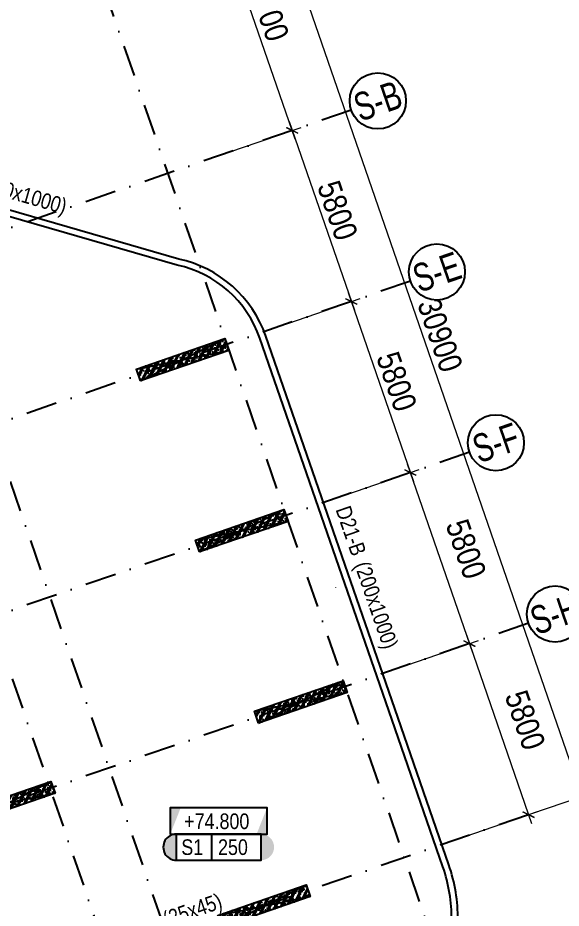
# Model space of a CAD drawing. Header units: millimetres. Extents: x -146681 to 1327256, y -72704 to 46237.
# Drawn here: x 287622 to 305032, y -9413 to 19124 of the extents above; entities that cross this region are included whole.
import ezdxf
from ezdxf.enums import TextEntityAlignment as Align

# ---------------------------------------------------------------- set-up
doc = ezdxf.new("R2010")
doc.units = ezdxf.units.MM
doc.header["$MEASUREMENT"] = 0
doc.linetypes.add('DASHDOT', pattern=[1, 0.5, -0.25, 0, -0.25])
for name, color, linetype in [('ccu11-Manh', 8, 'Continuous'), ('ccu12-Chidan', 9, 'Continuous'), ('ccu12-Text', 31, 'Continuous'), ('KT-Luoi truc South Tower', 8, 'DASHDOT'), ('ST_MBDV Cot vach 220805$0$AUDIT_I_220805193045-1', 50, 'Continuous'), ('Xref_ST_MBDV Cot vach 30.7.2022|Xref_ST_MBDV Cot vach 30.7.2022|Xref_ST_MBDV Cot vach 30.7.2022|Xref_ST_MBDV Cot vach 30.7.2022|KC-Betong', 6, 'Continuous')]:
    doc.layers.add(name, color=color, linetype=linetype)
for name, color, linetype, lineweight in [('ccu12-Tencaukien', 9, 'Continuous', 15), ('KC-Tencaukien', 9, 'Continuous', 15), ('KT-Kich thuoc', 159, 'Continuous', 18)]:
    doc.layers.add(name, color=color, linetype=linetype, lineweight=lineweight)
doc.styles.add('Arial Narrow', font='ARIALN.TTF')
doc.styles.add('ST_MBDV Cot vach 220805$0$HBA-Text', font='GOTHIC.TTF')
doc.dimstyles.new('CCU_1-300', dxfattribs={"dimscale": 300, "dimtxt": 2.5, "dimasz": 1, "dimexe": 1, "dimexo": 2, "dimgap": 0.5, "dimtad": 1, "dimdec": 0, "dimdsep": 46, "dimtxsty": 'Arial Narrow', "dimblk": 'ARCHTICK', "dimcen": -1, "dimdle": 1, "dimclrd": 256, "dimclre": 256, "dimclrt": 3, "dimadec": 0, "dimazin": 2, "dimtfac": 0.1, "dimtdec": 0, "dimtix": 1, "dimtmove": 2, "dimatfit": 1, "dimfxl": 1, "dimtvp": 0.833333, "dimtolj": 1, "dimtzin": 12, "dimarcsym": 0})

# ---------------------------------------------------------------- blocks, each defined once
blk = doc.blocks.new('_ArchTick')
at = {"color": 0, "const_width": 0.15}
blk.add_lwpolyline([(-0.5, -0.5), (0.5, 0.5)], dxfattribs=at)
blk = doc.blocks.new('*D469')
at = {"layer": 'Defpoints', "color": 0, "transparency": 16777216}
for p in [(-45982, 48779), (-41521, 44184), (-44090, 43297, 0)]:
    blk.add_point(p, dxfattribs=at)
at = {"layer": 'KT-Kich thuoc', "lineweight": -2, "transparency": 16777216}
for p, q in [((-43511, 49950), (-41423, 43900)), ((-45415, 48975), (-43130, 49764)), ((-43523, 43493), (-41237, 44282))]:
    blk.add_line(p, q, dxfattribs=at)
at = {"layer": 'KT-Kich thuoc', "lineweight": -2, "transparency": 16777216, "xscale": 300, "yscale": 300, "zscale": 300}
for p, rotation in [((-43414, 49666), 109.0471074798708), ((-41521, 44184), 289.0471074798708)]:
    blk.add_blockref('_ArchTick', p, dxfattribs=dict(at, rotation=rotation))
at = {"layer": 'KT-Kich thuoc', "color": 3, "transparency": 16777216, "insert": (-41963, 47099), "char_height": 750, "attachment_point": 5, "rotation": 289.0471, "style": 'Arial Narrow'}
blk.add_mtext('\\A1;5800', dxfattribs=at)
blk = doc.blocks.new('*D470')
at = {"layer": 'Defpoints', "color": 0, "transparency": 16777216}
for p in [(-47874, 54262, 0), (-43413, 49666), (-45982, 48779)]:
    blk.add_point(p, dxfattribs=at)
at = {"layer": 'KT-Kich thuoc', "lineweight": -2, "transparency": 16777216}
for p, q in [((-45404, 55432), (-43315, 49383)), ((-47307, 54458), (-45022, 55247)), ((-45415, 48975), (-43129, 49764))]:
    blk.add_line(p, q, dxfattribs=at)
at = {"layer": 'KT-Kich thuoc', "lineweight": -2, "transparency": 16777216, "xscale": 300, "yscale": 300, "zscale": 300}
for p, rotation in [((-45306, 55149), 109.0471074798708), ((-43413, 49666), 289.0471074798708)]:
    blk.add_blockref('_ArchTick', p, dxfattribs=dict(at, rotation=rotation))
at = {"layer": 'KT-Kich thuoc', "color": 3, "transparency": 16777216, "insert": (-43856, 52582), "char_height": 750, "attachment_point": 5, "rotation": 289.0471, "style": 'Arial Narrow'}
blk.add_mtext('\\A1;5800', dxfattribs=at)
blk = doc.blocks.new('*D474')
at = {"layer": 'Defpoints', "color": 0, "transparency": 16777216}
for p in [(-44089, 43297, 0), (-39628, 38701), (-42197, 37814, 0)]:
    blk.add_point(p, dxfattribs=at)
at = {"layer": 'KT-Kich thuoc', "lineweight": -2, "transparency": 16777216}
for p, q in [((-43522, 43493), (-41237, 44282)), ((-41619, 44467), (-39530, 38418)), ((-41630, 38010), (-39344, 38799))]:
    blk.add_line(p, q, dxfattribs=at)
at = {"layer": 'KT-Kich thuoc', "lineweight": -2, "transparency": 16777216, "xscale": 300, "yscale": 300, "zscale": 300}
for p, rotation in [((-41521, 44184), 109.0471074798708), ((-39628, 38701), 289.0471074798708)]:
    blk.add_blockref('_ArchTick', p, dxfattribs=dict(at, rotation=rotation))
at = {"layer": 'KT-Kich thuoc', "color": 3, "transparency": 16777216, "insert": (-39739, 41731), "char_height": 750, "attachment_point": 5, "rotation": 289.0471, "style": 'Arial Narrow'}
blk.add_mtext('\\A1;5800', dxfattribs=at)
blk = doc.blocks.new('*D475')
at = {"layer": 'Defpoints', "color": 0, "transparency": 16777216}
for p in [(-42197, 37814, 0), (-37735, 33219), (-40305, 32332, 0)]:
    blk.add_point(p, dxfattribs=at)
at = {"layer": 'KT-Kich thuoc', "lineweight": -2, "transparency": 16777216}
for p, q in [((-39726, 38985), (-37637, 32935)), ((-41630, 38010), (-39344, 38799)), ((-39737, 32528), (-37452, 33317))]:
    blk.add_line(p, q, dxfattribs=at)
at = {"layer": 'KT-Kich thuoc', "lineweight": -2, "transparency": 16777216, "xscale": 300, "yscale": 300, "zscale": 300}
for p, rotation in [((-39628, 38701), 109.0471074798708), ((-37735, 33219), 289.0471074798708)]:
    blk.add_blockref('_ArchTick', p, dxfattribs=dict(at, rotation=rotation))
at = {"layer": 'KT-Kich thuoc', "color": 3, "transparency": 16777216, "insert": (-37846, 36248), "char_height": 750, "attachment_point": 5, "rotation": 289.0471, "style": 'Arial Narrow'}
blk.add_mtext('\\A1;5800', dxfattribs=at)
blk = doc.blocks.new('ST_MBDV Cot vach 220805$0$GRID-SYM-flat-103')
at = {"layer": 'ST_MBDV Cot vach 220805$0$AUDIT_I_220805193045-1'}
blk.add_circle((0, 0, 0), 900, dxfattribs=at)
at = {"layer": 'ST_MBDV Cot vach 220805$0$AUDIT_I_220805193045-1', "style": 'ST_MBDV Cot vach 220805$0$HBA-Text'}
blk.add_attdef('GRID', text='', height=900, rotation=19.0471, dxfattribs=at).set_placement((0, 0, 0), align=Align.MIDDLE_CENTER)
blk = doc.blocks.new('*D453')
at = {"layer": 'Defpoints', "color": 0, "transparency": 16777216}
for p in [(-48876, 62062, 0), (-36033, 33807), (-38792, 32854, 0)]:
    blk.add_point(p, dxfattribs=at)
at = {"layer": 'KT-Kich thuoc', "lineweight": -2, "transparency": 16777216}
for p, q in [((-48308, 62258), (-45834, 63113)), ((-46215, 63298), (-35935, 33523)), ((-38225, 33050), (-35749, 33904))]:
    blk.add_line(p, q, dxfattribs=at)
at = {"layer": 'KT-Kich thuoc', "lineweight": -2, "transparency": 16777216, "xscale": 300, "yscale": 300, "zscale": 300}
for p, rotation in [((-46117, 63015), 109.0471074798708), ((-36033, 33807), 289.0471074798708)]:
    blk.add_blockref('_ArchTick', p, dxfattribs=dict(at, rotation=rotation))
at = {"layer": 'KT-Kich thuoc', "color": 3, "transparency": 16777216, "insert": (-40571, 48585), "char_height": 750, "attachment_point": 5, "rotation": 289.0471, "style": 'Arial Narrow'}
blk.add_mtext('\\A1;30900', dxfattribs=at)
blk = doc.blocks.new('*D454')
at = {"layer": 'Defpoints', "color": 0, "transparency": 16777216}
for p in [(-47819, 62427), (-48876, 62062), (-47874, 54262)]:
    blk.add_point(p, dxfattribs=at)
at = {"layer": 'KT-Kich thuoc', "lineweight": -2, "transparency": 16777216}
for p, q in [((-48308, 62258), (-47535, 62525)), ((-45208, 54865), (-47916, 62711)), ((-47307, 54458), (-45022, 55247))]:
    blk.add_line(p, q, dxfattribs=at)
at = {"layer": 'KT-Kich thuoc', "lineweight": -2, "transparency": 16777216, "xscale": 300, "yscale": 300, "zscale": 300}
for p, rotation in [((-47819, 62427), 109.0471074798708), ((-45306, 55149), 289.0471074798708)]:
    blk.add_blockref('_ArchTick', p, dxfattribs=dict(at, rotation=rotation))
at = {"layer": 'KT-Kich thuoc', "color": 3, "transparency": 16777216, "insert": (-46058, 58962), "char_height": 750, "attachment_point": 5, "rotation": 289.0471, "style": 'Arial Narrow'}
blk.add_mtext('\\A1;7700', dxfattribs=at)
blk = doc.blocks.new('*U194')
at = {"layer": 'ccu12-Tencaukien', "color": 8, "ltscale": 10000}
blk.add_line((361, -155), (354, -155), dxfattribs=at)
at = {"layer": 'ccu12-Text', "color": 2, "style": 'Arial Narrow', "width": 0.8}
blk.add_attdef('SH', text='', height=300, dxfattribs=at).set_placement((276, 6), align=Align.BOTTOM_RIGHT)
at = {"layer": 'ccu12-Text', "color": 31, "style": 'Arial Narrow', "width": 0.8}
for tag, p in [('(', (508, -75)), ('KT', (633, -75)), (')', (963, -75))]:
    blk.add_attdef(tag, text='', height=250, dxfattribs=at).set_placement(p, align=Align.BOTTOM_LEFT)
blk = doc.blocks.new('*U293')
at = {"layer": 'ccu12-Tencaukien', "color": 8, "ltscale": 10000}
blk.add_line((361, -155), (354, -155), dxfattribs=at)
at = {"layer": 'ccu12-Text', "color": 2, "style": 'Arial Narrow', "width": 0.8}
blk.add_attdef('SH', text='', height=300, dxfattribs=at).set_placement((276, 6), align=Align.BOTTOM_RIGHT)
at = {"layer": 'ccu12-Text', "color": 31, "style": 'Arial Narrow', "width": 0.8}
for tag, p in [('(', (508, -75)), ('KT', (633, -75)), (')', (963, -75))]:
    blk.add_attdef(tag, text='', height=250, dxfattribs=at).set_placement(p, align=Align.BOTTOM_LEFT)
blk = doc.blocks.new('ccu11-cmb-flat-8')
at = {"layer": 'ccu12-Chidan', "color": 7}
blk.add_lwpolyline([(0, 0), (1550, 0), (1550, 419), (0, 419)], close=True, dxfattribs=at)
at = {"layer": 'ccu12-Chidan'}
for points in [[(0, 0), (166, 419), (0, 419)], [(1550, 419), (1383, 0), (1550, 0)]]:
    blk.add_solid(points, dxfattribs=at)
at = {"layer": 'ccu12-Chidan', "color": 31, "style": 'Arial Narrow', "width": 0.8}
blk.add_attdef('+100.00', text='', height=250, dxfattribs=at).set_placement((745, 206), align=Align.MIDDLE_CENTER)
blk = doc.blocks.new('ccu11-chieudaysan-flat-2')
at = {"layer": 'ccu12-Chidan'}
for points in [[(-569, 0), (-569, 419, 1)], [(788, 419), (788, 0, 1)]]:
    blk.add_hatch(color=8, dxfattribs=at).paths.add_polyline_path(points)
at = {"layer": 'ccu12-Chidan', "color": 7}
blk.add_line((0, 0), (0, 419), dxfattribs=at)
blk.add_lwpolyline([(-569, 0), (788, 0), (788, 419), (-569, 419)], close=True, dxfattribs=at)
blk.add_arc((-569, 209), 209, 90, 270.0001, dxfattribs=at)
at = {"layer": 'ccu12-Chidan', "color": 31, "style": 'Arial Narrow', "width": 0.7}
for tag, p in [('S00', (-488, 209)), ('200', (100, 209))]:
    blk.add_attdef(tag, text='', height=250, dxfattribs=at).set_placement(p, align=Align.MIDDLE_LEFT)
blk = doc.blocks.new('*U321')
h = blk.add_hatch()
h.set_pattern_fill('VATLIEU04', color=250, scale=40, style=0, pattern_type=2)
h.set_pattern_definition([(50, (-550, 3050), (286.904, -25.101), [30, -330]), (355, (-550, 3050), (-55.5, 300.877), [24, -264]), (100.451, (-526.1, 3047.9), (231.404, 275.776), [25.496, -280.457]), (46.184, (-550, 3130), (426.896, -66.208), [45, -495]), (96.636, (-514.43, 3124.5), (373.865, 389.647), [38.244, -420.685]), (351.184, (-550, 3130), (373.865, 389.65), [36, -396]), (21, (-510, 3110), (238.763, -161.048), [30, -330]), (326, (-510, 3110), (97.326, 290.06), [24, -264]), (71.451, (-490.1, 3096.58), (336.09, 129.012), [25.496, -280.457]), (37.5, (-550, 3050), (4.864, 133.1575), [0, -260.8, 0, -268, 0, -265]), (7.5, (-550, 3050), (105.228, 157.7647), [0, -152.8, 0, -254.8, 0, -101]), (327.5, (-639.2, 3050), (213.529, -9.022), [0, -100, 0, -312, 0, -414]), (317.5, (-679.2, 3050), (233.274, 40.042), [0, -130, 0, -207.2, 0, -294]), (45, (-550, 3050), (-120.208, 120.208), []), (45, (-550, 3099), (-120.208, 120.208), [])])
h.paths.add_polyline_path([(-475, -475), (-75, -475), (-75, 2525), (-475, 2525)])
at = {"color": 6, "ltscale": 0.25}
blk.add_lwpolyline([(-475, -475), (-75, -475), (-75, 2525), (-475, 2525)], close=True, dxfattribs=at)
at = {"layer": 'Defpoints', "linetype": 'ByBlock', "ltscale": 30}
for p, q in [((-75, -475), (-475, 2525)), ((-475, -475), (-75, 2525))]:
    blk.add_line(p, q, dxfattribs=at)
blk = doc.blocks.new('MBCV-T21')
at = {"layer": 'Xref_ST_MBDV Cot vach 30.7.2022|Xref_ST_MBDV Cot vach 30.7.2022|Xref_ST_MBDV Cot vach 30.7.2022|Xref_ST_MBDV Cot vach 30.7.2022|KC-Betong', "linetype": 'ByBlock', "xscale": -0.9999999999999998, "rotation": 289.0471379532163}
for p in [(-43804, 22005, 0), (-41911, 16523, 0), (-40018, 11040, 0), (-49376, 7810, 0), (-41198, 4497, 0)]:
    blk.add_blockref('*U321', p, dxfattribs=at)
blk = doc.blocks.new('mbkc-t21')
for points in [[(6200, 10700), (3064, 10700), (3074, 12373, 0.085159), (2784, 14138), (1049, 19152), (-3079, 31083, 0.260467), (-5870, 33557), (-20929, 37908, 0.435644), (-25490, 33654, 0.102481), (-25386, 32033), (-24080, 28306), (-24089, 28303)], [(6200, 10500), (2863, 10500), (2874, 12375, 0.085159), (2595, 14072), (860, 19087), (-3268, 31017, 0.260924), (-5919, 33363), (-20964, 37710, 0.435158), (-25290, 33640, 0.102973), (-25195, 32093), (-23825, 28182), (-24023, 28114)]]:
    blk.add_lwpolyline(points, format="xyb")
at = {"layer": 'ccu11-Manh'}
blk.add_blockref('MBCV-T21', (37000, 8250), dxfattribs=at)
blk = doc.blocks.new('Asix South Tower')
at = {"layer": 'KT-Luoi truc South Tower', "ltscale": 2000}
for p, q in [((-53965.4, 67304.5), (-40792.5, 29149.9)), ((-61527.4, 64693.7), (-45306.5, 17710.6)), ((-63417.9, 64041.1), (-47197, 17057.9)), ((-43415.2, 55801.6), (-67725.7, 47408.4)), ((-41522.4, 50319.2), (-65827.2, 41928)), ((-39629.6, 44836.7), (-71714.8, 33759.3)), ((-37736.8, 39354.3), (-105450.5, 15976.2)), ((-37735.1, 33218.9), (-103274.2, 10591.7))]:
    blk.add_line(p, q, dxfattribs=at)
at = {"layer": 'KT-Kich thuoc'}
ref = blk.add_blockref('ST_MBDV Cot vach 220805$0$GRID-SYM-flat-103', (-42564.5, 56095.3, 0), dxfattribs=at)
ref.add_attrib('GRID', 'S-B', dxfattribs={"layer": 'ST_MBDV Cot vach 220805$0$AUDIT_I_220805193045-1', "height": 900, "rotation": 19, "style": 'ST_MBDV Cot vach 220805$0$HBA-Text', "width": 0.75}).set_placement((-42564.5, 56095.3, 0), align=Align.MIDDLE_CENTER)
ref = blk.add_blockref('ST_MBDV Cot vach 220805$0$GRID-SYM-flat-103', (-40671.7, 50612.9, 0), dxfattribs=at)
ref.add_attrib('GRID', 'S-E', dxfattribs={"layer": 'ST_MBDV Cot vach 220805$0$AUDIT_I_220805193045-1', "height": 900, "rotation": 19, "style": 'ST_MBDV Cot vach 220805$0$HBA-Text', "width": 0.75}).set_placement((-40671.7, 50612.9, 0), align=Align.MIDDLE_CENTER)
ref = blk.add_blockref('ST_MBDV Cot vach 220805$0$GRID-SYM-flat-103', (-38781.7, 45138.8, 0), dxfattribs=at)
ref.add_attrib('GRID', 'S-F', dxfattribs={"layer": 'ST_MBDV Cot vach 220805$0$AUDIT_I_220805193045-1', "height": 900, "rotation": 19, "style": 'ST_MBDV Cot vach 220805$0$HBA-Text', "width": 0.75}).set_placement((-38781.7, 45138.8, 0), align=Align.MIDDLE_CENTER)
ref = blk.add_blockref('ST_MBDV Cot vach 220805$0$GRID-SYM-flat-103', (-36886, 39648, 0), dxfattribs=at)
ref.add_attrib('GRID', 'S-H', dxfattribs={"layer": 'ST_MBDV Cot vach 220805$0$AUDIT_I_220805193045-1', "height": 900, "rotation": 19, "style": 'ST_MBDV Cot vach 220805$0$HBA-Text', "width": 0.75}).set_placement((-36886, 39648, 0), align=Align.MIDDLE_CENTER)
for base, p1, p2, picture, middle in [((-36033, 33806.5), (-48875.5, 62062.4, 0), (-38792.1, 32854, 0), '*D453', (-40571.3, 48584.6)), ((-47818.6, 62427.4), (-47874.4, 54262.1), (-48875.5, 62062.4), '*D454', (-46058.4, 58962.1)), ((-43412.9, 49666.5), (-47874.4, 54262.1, 0), (-45982.3, 48779.4), '*D470', (-43855.5, 52581.6)), ((-41520.8, 44183.8), (-45982.3, 48779.4), (-44090.1, 43296.7, 0), '*D469', (-41963.4, 47098.9))]:
    dim = blk.add_linear_dim(base=base, p1=p1, p2=p2, angle=109.04711, dimstyle='CCU_1-300', dxfattribs=at)
    dim.commit()
    dim.dimension.update_dxf_attribs({"geometry": picture, "text_midpoint": middle})
for base, p1, p2, picture, middle in [((-39628, 38701.3), (-44089.5, 43296.9, 0), (-42197.3, 37814.3, 0), '*D474', (-39739.1, 41730.9)), ((-37735.1, 33218.9), (-42196.7, 37814.5, 0), (-40304.5, 32331.8, 0), '*D475', (-37846.3, 36248.5))]:
    dim = blk.add_linear_dim(base=base, p1=p1, p2=p2, angle=109.04711, dimstyle='CCU_1-300', dxfattribs=at)
    dim.commit()
    dim.dimension.update_dxf_attribs({"geometry": picture, "text_midpoint": middle, "dimtype": 128})

msp = doc.modelspace()

# ---------------------------------------------------------------- block references
msp.add_blockref('mbkc-t21', (298648.8, -22163.9))
at = {"layer": 'ccu12-Tencaukien', "extrusion": (1.49553e-07, -1.06322e-06, 1)}
ref = msp.add_blockref('*U194', (286208.7, 13340.8, 0), dxfattribs=dict(at, xscale=1.815893337873055, yscale=1.815893337873055, zscale=1.815893337873055, rotation=323.4206192105505))
ref.add_attrib('KT', '(200x1000)', dxfattribs={"color": 31, "extrusion": (1.49553e-07, -1.06322e-06, 1), "height": 500, "rotation": 343.88369, "style": 'Arial Narrow'}).set_placement((286277, 13483.9, 0), align=Align.BOTTOM_LEFT)
ref.add_attrib('SH', 'D21-B', dxfattribs={"color": 2, "extrusion": (1.49553e-07, -1.06322e-06, 1), "height": 500, "rotation": 343.88369, "style": 'Arial Narrow'}).set_placement((286034.6, 13563.2, 0), align=Align.BOTTOM_RIGHT)
at = {"layer": 'ccu12-Tencaukien', "extrusion": (-7.8259e-07, -7.35092e-07, 1)}
ref = msp.add_blockref('*U194', (298104.1, 1514.4, -0.2), dxfattribs=dict(at, xscale=1.815893337873055, yscale=1.815893337873055, zscale=1.815893337873055, rotation=268.6213726059944))
ref.add_attrib('KT', '(200x1000)', dxfattribs={"color": 31, "extrusion": (-7.8259e-07, -7.35092e-07, 1), "height": 500, "rotation": 289.08444, "style": 'Arial Narrow'}).set_placement((298260.3, 1541.1, -0.2), align=Align.BOTTOM_LEFT)
ref.add_attrib('SH', 'D21-B', dxfattribs={"color": 2, "extrusion": (-7.8259e-07, -7.35092e-07, 1), "height": 500, "rotation": 289.08444, "style": 'Arial Narrow'}).set_placement((298185.4, 1784.9, -0.2), align=Align.BOTTOM_RIGHT)
at = {"layer": 'ccu12-Tencaukien', "extrusion": (4.37666e-07, -9.80437e-07, 1)}
ref = msp.add_blockref('*U293', (292402, -10426.2, -1), dxfattribs=dict(at, xscale=1.815893337873054, yscale=1.815893337873054, zscale=1.815893337873054, rotation=339.469833737933))
ref.add_attrib('KT', '(25x45)', dxfattribs={"color": 31, "extrusion": (4.37666e-07, -9.80437e-07, 1), "height": 500, "rotation": 19.02101, "style": 'Arial Narrow'}).set_placement((292428.1, -10169.2, 0.1), align=Align.BOTTOM_LEFT)
ref.add_attrib('SH', 'D21-14', dxfattribs={"color": 2, "extrusion": (4.37666e-07, -9.80437e-07, 1), "height": 500, "rotation": 19.02101, "style": 'Arial Narrow'}).set_placement((292173.1, -10260.6, 0.1), align=Align.BOTTOM_RIGHT)
at = {"layer": 'KC-Tencaukien'}
ref = msp.add_blockref('ccu11-cmb-flat-8', (292507.3, -7037.6), dxfattribs=dict(at, xscale=1.999999999999999, yscale=1.999999999999999, zscale=1.999999999999999))
ref.add_attrib('+100.00', '+74.800', dxfattribs={"layer": 'ccu12-Chidan', "color": 31, "height": 500, "style": 'Arial Narrow'}).set_placement((293997.6, -6626.4), align=Align.MIDDLE_CENTER)
ref = msp.add_blockref('ccu11-chieudaysan-flat-2', (293838.1, -7875.5), dxfattribs=dict(at, xscale=1.999999999999999, yscale=1.999999999999999, zscale=1.999999999999999))
ref.add_attrib('S00', 'S1', dxfattribs={"layer": 'ccu12-Chidan', "color": 31, "height": 500, "style": 'Arial Narrow'}).set_placement((292862, -7456.5), align=Align.MIDDLE_LEFT)
ref.add_attrib('200', '250', dxfattribs={"layer": 'ccu12-Chidan', "color": 31, "height": 500, "style": 'Arial Narrow'}).set_placement((294038.1, -7456.5), align=Align.MIDDLE_LEFT)
at = {"layer": 'KT-Kich thuoc'}
msp.add_blockref('Asix South Tower', (341721.4, -39634.4), dxfattribs=at)

doc.saveas('drawing.dxf')
